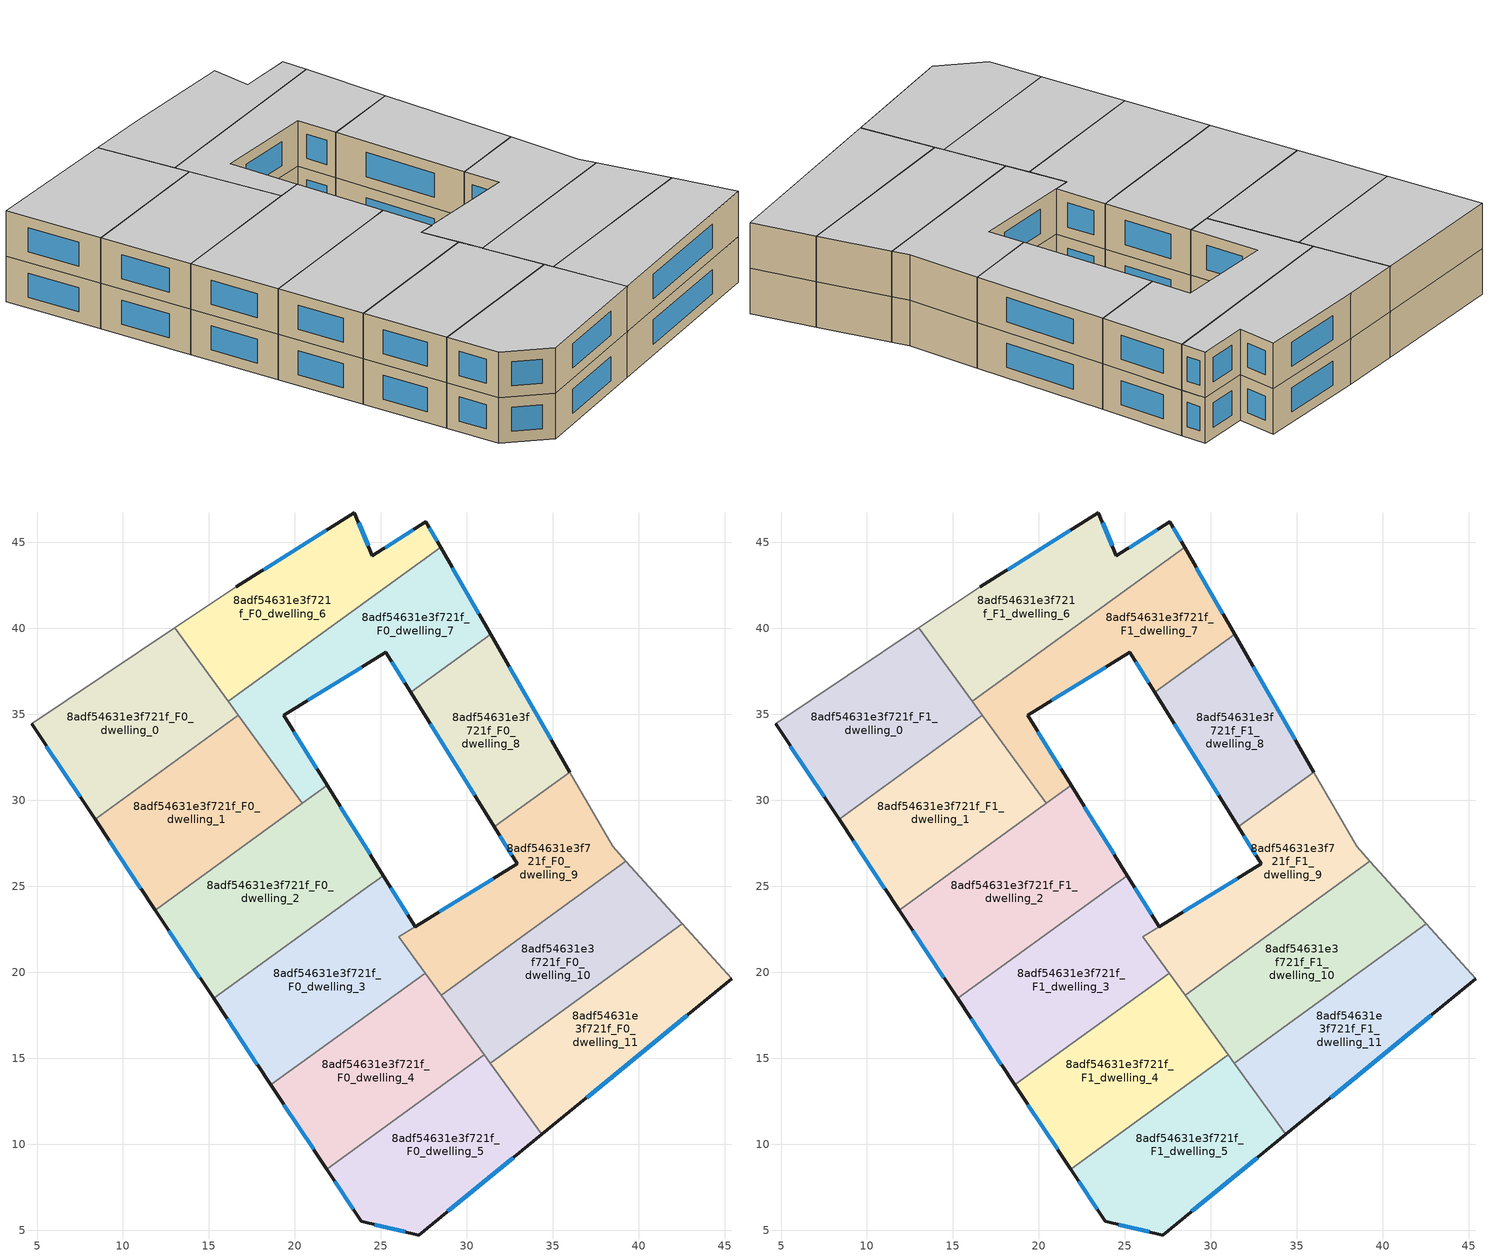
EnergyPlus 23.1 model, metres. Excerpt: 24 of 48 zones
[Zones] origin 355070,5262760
8adf54631e3f721f_F0_dwelling_0
 floor ground (EU_floor_Construction): 13.01,40.02 16.71,34.92 8.37,28.88 4.68,34.45 z0
 wall outside (EU_wall_Construction): 4.68,34.45 8.37,28.88 z0:3
 wall to 8adf54631e3f721f_F0_dwelling_1 (EU_wall_Construction): 8.37,28.88 16.71,34.92 z0:3
 wall adiabatic (EU_wall_Construction): 13.01,40.02 4.68,34.45 z0:3
 wall to 8adf54631e3f721f_F0_dwelling_6 (EU_wall_Construction): 16.11,35.75 13.01,40.02 z0:3
 wall to 8adf54631e3f721f_F0_dwelling_7 (EU_wall_Construction): 16.71,34.92 16.11,35.75 z0:3
 window (EU_Window_Construction): 5.55,33.14 7.51,30.19 z0.7:2.3
8adf54631e3f721f_F0_dwelling_1
 floor ground (EU_floor_Construction): 16.71,34.92 20.42,29.81 11.86,23.61 8.37,28.88 z0
 wall outside (EU_wall_Construction): 8.37,28.88 11.86,23.61 z0:3
 wall to 8adf54631e3f721f_F0_dwelling_2 (EU_wall_Construction): 11.86,23.61 20.41,29.81 z0:3
 wall to 8adf54631e3f721f_F0_dwelling_7 (EU_wall_Construction): 20.42,29.81 16.71,34.92 z0:3
 window (EU_Window_Construction): 9.19,27.64 11.04,24.85 z0.7:2.3
8adf54631e3f721f_F0_dwelling_10
 floor ground (EU_floor_Construction): 39.25,26.45 42.53,22.81 31.36,14.71 28.5,18.66 z0
 wall to 8adf54631e3f721f_F0_dwelling_9 (EU_wall_Construction): 39.25,26.45 28.5,18.66 z0:3
 wall adiabatic (EU_wall_Construction): 42.53,22.81 39.25,26.45 z0:3
 wall to 8adf54631e3f721f_F0_dwelling_11 (EU_wall_Construction): 31.36,14.71 42.53,22.81 z0:3
 wall to 8adf54631e3f721f_F0_dwelling_4 (EU_wall_Construction): 28.5,18.66 31.02,15.19 z0:3
 wall to 8adf54631e3f721f_F0_dwelling_5 (EU_wall_Construction): 31.02,15.19 31.36,14.71 z0:3
8adf54631e3f721f_F0_dwelling_11
 floor ground (EU_floor_Construction): 42.53,22.81 45.41,19.62 34.36,10.58 31.36,14.71 z0
 wall outside (EU_wall_Construction): 34.36,10.58 45.41,19.62 z0:3
 wall adiabatic (EU_wall_Construction): 45.41,19.62 42.53,22.81 z0:3
 wall to 8adf54631e3f721f_F0_dwelling_5 (EU_wall_Construction): 31.36,14.71 34.36,10.58 z0:3
 window (EU_Window_Construction): 36.96,12.7 42.82,17.5 z0.7:2.3
8adf54631e3f721f_F0_dwelling_2
 floor ground (EU_floor_Construction): 21.87,30.86 25.13,25.62 15.27,18.47 11.86,23.61 20.41,29.81 z0
 wall outside (EU_wall_Construction): 25.13,25.62 21.87,30.86 / 11.86,23.61 15.27,18.47 z0:3
 wall to 8adf54631e3f721f_F0_dwelling_3 (EU_wall_Construction): 15.27,18.47 24.03,24.82 25.13,25.62 z0:3
 wall to 8adf54631e3f721f_F0_dwelling_7 (EU_wall_Construction): 21.87,30.86 20.42,29.81 z0:3
 window (EU_Window_Construction): 24.37,26.85 22.64,29.63 / 12.67,22.4 14.47,19.68 z0.7:2.3
8adf54631e3f721f_F0_dwelling_3
 floor ground (EU_floor_Construction): 25.13,25.62 26.99,22.63 26.04,22.05 27.57,19.95 18.6,13.45 15.27,18.47 z0
 wall outside (EU_wall_Construction): 26.99,22.63 25.13,25.62 / 15.27,18.47 18.6,13.45 z0:3
 wall to 8adf54631e3f721f_F0_dwelling_4 (EU_wall_Construction): 18.6,13.45 27.57,19.95 z0:3
 wall to 8adf54631e3f721f_F0_dwelling_9 (EU_wall_Construction): 27.57,19.95 26.04,22.05 26.99,22.63 z0:3
 window (EU_Window_Construction): 26.55,23.33 25.57,24.92 / 16.05,17.29 17.82,14.63 z0.7:2.3
8adf54631e3f721f_F0_dwelling_4
 floor ground (EU_floor_Construction): 27.57,19.95 31.02,15.19 21.85,8.54 18.6,13.45 z0
 wall outside (EU_wall_Construction): 18.6,13.45 21.85,8.54 z0:3
 wall to 8adf54631e3f721f_F0_dwelling_5 (EU_wall_Construction): 21.85,8.54 31.02,15.19 z0:3
 wall to 8adf54631e3f721f_F0_dwelling_9 (EU_wall_Construction): 28.5,18.66 27.57,19.95 z0:3
 window (EU_Window_Construction): 19.36,12.3 21.09,9.69 z0.7:2.3
8adf54631e3f721f_F0_dwelling_5
 floor ground (EU_floor_Construction): 31.02,15.19 34.36,10.58 27.2,4.72 23.86,5.51 21.85,8.54 z0
 wall outside (EU_wall_Construction): 21.85,8.54 23.86,5.51 27.2,4.72 34.36,10.58 z0:3
 window (EU_Window_Construction): 28.88,6.09 32.68,9.2 / 24.64,5.32 26.41,4.9 / 22.32,7.83 23.39,6.22 z0.7:2.3
8adf54631e3f721f_F0_dwelling_6
 floor ground (EU_floor_Construction): 27.61,46.18 28.46,44.71 16.11,35.75 13.01,40.02 16.57,42.4 23.45,46.7 24.51,44.22 z0
 wall outside (EU_wall_Construction): 28.46,44.71 27.61,46.18 24.51,44.22 23.45,46.7 16.57,42.4 z0:3
 wall adiabatic (EU_wall_Construction): 16.57,42.4 13.01,40.02 z0:3
 wall to 8adf54631e3f721f_F0_dwelling_7 (EU_wall_Construction): 16.11,35.75 28.46,44.71 z0:3
 window (EU_Window_Construction): 21.83,45.69 18.19,43.41 / 24.26,44.81 23.7,46.12 / 26.89,45.72 25.24,44.68 / 28.26,45.05 27.81,45.84 z0.7:2.3
8adf54631e3f721f_F0_dwelling_7
 floor ground (EU_floor_Construction): 28.46,44.71 31.37,39.65 26.73,36.28 25.29,38.6 19.34,34.93 21.87,30.87 20.42,29.81 16.11,35.75 z0
 wall outside (EU_wall_Construction): 31.37,39.65 28.46,44.71 / 21.87,30.87 19.34,34.93 25.29,38.6 26.73,36.28 z0:3
 wall to 8adf54631e3f721f_F0_dwelling_8 (EU_wall_Construction): 26.73,36.28 31.37,39.65 z0:3
 window (EU_Window_Construction): 30.69,40.83 29.15,43.52 / 25.63,38.06 26.39,36.82 / 20.74,35.8 23.89,37.74 / 21.28,31.82 19.94,33.98 z0.7:2.3
8adf54631e3f721f_F0_dwelling_8
 floor ground (EU_floor_Construction): 31.37,39.65 35.99,31.62 31.6,28.44 26.73,36.28 z0
 wall outside (EU_wall_Construction): 35.99,31.62 31.37,39.65 / 26.73,36.28 31.6,28.44 z0:3
 wall to 8adf54631e3f721f_F0_dwelling_9 (EU_wall_Construction): 31.6,28.44 35.99,31.62 z0:3
 window (EU_Window_Construction): 34.9,33.51 32.46,37.76 / 27.87,34.44 30.45,30.28 z0.7:2.3
8adf54631e3f721f_F0_dwelling_9
 floor ground (EU_floor_Construction): 35.99,31.62 38.47,27.31 39.25,26.45 28.5,18.66 26.04,22.05 26.99,22.64 32.92,26.3 31.6,28.44 z0
 wall outside (EU_wall_Construction): 31.6,28.44 32.92,26.3 26.99,22.64 z0:3
 wall adiabatic (EU_wall_Construction): 39.25,26.45 38.47,27.31 35.99,31.62 z0:3
 window (EU_Window_Construction): 31.53,25.44 28.38,23.5 / 31.91,27.94 32.61,26.8 z0.7:2.3
8adf54631e3f721f_F1_dwelling_0
 floor to 8adf54631e3f721f_F0_dwelling_0 (EU_floor_Construction): 13.01,40.02 16.71,34.92 8.37,28.88 4.68,34.45 z3
 wall outside (EU_wall_Construction): 4.68,34.45 8.37,28.88 z3:6
 wall to 8adf54631e3f721f_F1_dwelling_1 (EU_wall_Construction): 8.37,28.88 16.71,34.92 z3:6
 wall adiabatic (EU_wall_Construction): 13.01,40.02 4.68,34.45 z3:6
 wall to 8adf54631e3f721f_F1_dwelling_6 (EU_wall_Construction): 16.11,35.75 13.01,40.02 z3:6
 wall to 8adf54631e3f721f_F1_dwelling_7 (EU_wall_Construction): 16.71,34.92 16.11,35.75 z3:6
 window (EU_Window_Construction): 5.55,33.14 7.51,30.19 z3.7:5.3
 ceiling to 8adf54631e3f721f_F2_dwelling_0 (EU_floor_Construction): 16.71,34.92 13.01,40.02 4.68,34.45 8.37,28.88 z6
8adf54631e3f721f_F1_dwelling_1
 floor to 8adf54631e3f721f_F0_dwelling_1 (EU_floor_Construction): 16.71,34.92 20.42,29.81 11.86,23.61 8.37,28.88 z3
 wall outside (EU_wall_Construction): 8.37,28.88 11.86,23.61 z3:6
 wall to 8adf54631e3f721f_F1_dwelling_2 (EU_wall_Construction): 11.86,23.61 20.41,29.81 z3:6
 wall to 8adf54631e3f721f_F1_dwelling_7 (EU_wall_Construction): 20.42,29.81 16.71,34.92 z3:6
 window (EU_Window_Construction): 9.19,27.64 11.04,24.85 z3.7:5.3
 ceiling to 8adf54631e3f721f_F2_dwelling_1 (EU_floor_Construction): 20.42,29.81 16.71,34.92 8.37,28.88 11.86,23.61 z6
8adf54631e3f721f_F1_dwelling_10
 floor to 8adf54631e3f721f_F0_dwelling_10 (EU_floor_Construction): 39.25,26.45 42.53,22.81 31.36,14.71 28.5,18.66 z3
 wall to 8adf54631e3f721f_F1_dwelling_9 (EU_wall_Construction): 39.25,26.45 28.5,18.66 z3:6
 wall adiabatic (EU_wall_Construction): 42.53,22.81 39.25,26.45 z3:6
 wall to 8adf54631e3f721f_F1_dwelling_11 (EU_wall_Construction): 31.36,14.71 42.53,22.81 z3:6
 wall to 8adf54631e3f721f_F1_dwelling_4 (EU_wall_Construction): 28.5,18.66 31.02,15.19 z3:6
 wall to 8adf54631e3f721f_F1_dwelling_5 (EU_wall_Construction): 31.02,15.19 31.36,14.71 z3:6
 ceiling to 8adf54631e3f721f_F2_dwelling_10 (EU_floor_Construction): 42.53,22.81 39.25,26.45 28.5,18.66 31.36,14.71 z6
8adf54631e3f721f_F1_dwelling_11
 floor to 8adf54631e3f721f_F0_dwelling_11 (EU_floor_Construction): 42.53,22.81 45.41,19.62 34.36,10.58 31.36,14.71 z3
 wall outside (EU_wall_Construction): 34.36,10.58 45.41,19.62 z3:6
 wall adiabatic (EU_wall_Construction): 45.41,19.62 42.53,22.81 z3:6
 wall to 8adf54631e3f721f_F1_dwelling_5 (EU_wall_Construction): 31.36,14.71 34.36,10.58 z3:6
 window (EU_Window_Construction): 36.96,12.7 42.82,17.5 z3.7:5.3
 ceiling to 8adf54631e3f721f_F2_dwelling_11 (EU_floor_Construction): 45.41,19.62 42.53,22.81 31.36,14.71 34.36,10.58 z6
8adf54631e3f721f_F1_dwelling_2
 floor to 8adf54631e3f721f_F0_dwelling_2 (EU_floor_Construction): 21.87,30.86 25.13,25.62 15.27,18.47 11.86,23.61 20.41,29.81 z3
 wall outside (EU_wall_Construction): 25.13,25.62 21.87,30.86 / 11.86,23.61 15.27,18.47 z3:6
 wall to 8adf54631e3f721f_F1_dwelling_3 (EU_wall_Construction): 15.27,18.47 24.03,24.82 25.13,25.62 z3:6
 wall to 8adf54631e3f721f_F1_dwelling_7 (EU_wall_Construction): 21.87,30.86 20.42,29.81 z3:6
 window (EU_Window_Construction): 24.37,26.85 22.64,29.63 / 12.67,22.4 14.47,19.68 z3.7:5.3
 ceiling to 8adf54631e3f721f_F2_dwelling_2 (EU_floor_Construction): 25.13,25.62 21.87,30.86 20.41,29.81 11.86,23.61 15.27,18.47 z6
8adf54631e3f721f_F1_dwelling_3
 floor to 8adf54631e3f721f_F0_dwelling_3 (EU_floor_Construction): 25.13,25.62 26.99,22.63 26.04,22.05 27.57,19.95 18.6,13.45 15.27,18.47 z3
 wall outside (EU_wall_Construction): 26.99,22.63 25.13,25.62 / 15.27,18.47 18.6,13.45 z3:6
 wall to 8adf54631e3f721f_F1_dwelling_4 (EU_wall_Construction): 18.6,13.45 27.57,19.95 z3:6
 wall to 8adf54631e3f721f_F1_dwelling_9 (EU_wall_Construction): 27.57,19.95 26.04,22.05 26.99,22.63 z3:6
 window (EU_Window_Construction): 26.55,23.33 25.57,24.92 / 16.05,17.29 17.82,14.63 z3.7:5.3
 ceiling to 8adf54631e3f721f_F2_dwelling_3 (EU_floor_Construction): 27.57,19.95 26.04,22.05 26.99,22.63 25.13,25.62 15.27,18.47 18.6,13.45 z6
8adf54631e3f721f_F1_dwelling_4
 floor to 8adf54631e3f721f_F0_dwelling_4 (EU_floor_Construction): 27.57,19.95 31.02,15.19 21.85,8.54 18.6,13.45 z3
 wall outside (EU_wall_Construction): 18.6,13.45 21.85,8.54 z3:6
 wall to 8adf54631e3f721f_F1_dwelling_5 (EU_wall_Construction): 21.85,8.54 31.02,15.19 z3:6
 wall to 8adf54631e3f721f_F1_dwelling_9 (EU_wall_Construction): 28.5,18.66 27.57,19.95 z3:6
 window (EU_Window_Construction): 19.36,12.3 21.09,9.69 z3.7:5.3
 ceiling to 8adf54631e3f721f_F2_dwelling_4 (EU_floor_Construction): 31.02,15.19 27.57,19.95 18.6,13.45 21.85,8.54 z6
8adf54631e3f721f_F1_dwelling_5
 floor to 8adf54631e3f721f_F0_dwelling_5 (EU_floor_Construction): 31.02,15.19 34.36,10.58 27.2,4.72 23.86,5.51 21.85,8.54 z3
 wall outside (EU_wall_Construction): 21.85,8.54 23.86,5.51 27.2,4.72 34.36,10.58 z3:6
 window (EU_Window_Construction): 28.88,6.09 32.68,9.2 / 24.64,5.32 26.41,4.9 / 22.32,7.83 23.39,6.22 z3.7:5.3
 ceiling to 8adf54631e3f721f_F2_dwelling_5 (EU_floor_Construction): 34.36,10.58 31.02,15.19 21.85,8.54 23.86,5.51 27.2,4.72 z6
8adf54631e3f721f_F1_dwelling_6
 floor to 8adf54631e3f721f_F0_dwelling_6 (EU_floor_Construction): 27.61,46.18 28.46,44.71 16.11,35.75 13.01,40.02 16.57,42.4 23.45,46.7 24.51,44.22 z3
 wall outside (EU_wall_Construction): 28.46,44.71 27.61,46.18 24.51,44.22 23.45,46.7 16.57,42.4 z3:6
 wall adiabatic (EU_wall_Construction): 16.57,42.4 13.01,40.02 z3:6
 wall to 8adf54631e3f721f_F1_dwelling_7 (EU_wall_Construction): 16.11,35.75 28.46,44.71 z3:6
 window (EU_Window_Construction): 21.83,45.69 18.19,43.41 / 24.26,44.81 23.7,46.12 / 26.89,45.72 25.24,44.68 / 28.26,45.05 27.81,45.84 z3.7:5.3
 ceiling to 8adf54631e3f721f_F2_dwelling_6 (EU_floor_Construction): 28.46,44.71 27.61,46.18 24.51,44.22 23.45,46.7 16.57,42.4 13.01,40.02 16.11,35.75 z6
8adf54631e3f721f_F1_dwelling_7
 floor to 8adf54631e3f721f_F0_dwelling_7 (EU_floor_Construction): 28.46,44.71 31.37,39.65 26.73,36.28 25.29,38.6 19.34,34.93 21.87,30.87 20.42,29.81 16.11,35.75 z3
 wall outside (EU_wall_Construction): 31.37,39.65 28.46,44.71 / 21.87,30.87 19.34,34.93 25.29,38.6 26.73,36.28 z3:6
 wall to 8adf54631e3f721f_F1_dwelling_8 (EU_wall_Construction): 26.73,36.28 31.37,39.65 z3:6
 window (EU_Window_Construction): 30.69,40.83 29.15,43.52 / 25.63,38.06 26.39,36.82 / 20.74,35.8 23.89,37.74 / 21.28,31.82 19.94,33.98 z3.7:5.3
 ceiling to 8adf54631e3f721f_F2_dwelling_7 (EU_floor_Construction): 26.73,36.28 31.37,39.65 28.46,44.71 16.11,35.75 20.42,29.81 21.87,30.87 19.34,34.93 25.29,38.6 z6
8adf54631e3f721f_F1_dwelling_8
 floor to 8adf54631e3f721f_F0_dwelling_8 (EU_floor_Construction): 31.37,39.65 35.99,31.62 31.6,28.44 26.73,36.28 z3
 wall outside (EU_wall_Construction): 35.99,31.62 31.37,39.65 / 26.73,36.28 31.6,28.44 z3:6
 wall to 8adf54631e3f721f_F1_dwelling_9 (EU_wall_Construction): 31.6,28.44 35.99,31.62 z3:6
 window (EU_Window_Construction): 34.9,33.51 32.46,37.76 / 27.87,34.44 30.45,30.28 z3.7:5.3
 ceiling to 8adf54631e3f721f_F2_dwelling_8 (EU_floor_Construction): 35.99,31.62 31.37,39.65 26.73,36.28 31.6,28.44 z6
8adf54631e3f721f_F1_dwelling_9
 floor to 8adf54631e3f721f_F0_dwelling_9 (EU_floor_Construction): 35.99,31.62 38.47,27.31 39.25,26.45 28.5,18.66 26.04,22.05 26.99,22.64 32.92,26.3 31.6,28.44 z3
 wall outside (EU_wall_Construction): 31.6,28.44 32.92,26.3 26.99,22.64 z3:6
 wall adiabatic (EU_wall_Construction): 39.25,26.45 38.47,27.31 35.99,31.62 z3:6
 window (EU_Window_Construction): 31.53,25.44 28.38,23.5 / 31.91,27.94 32.61,26.8 z3.7:5.3
 ceiling to 8adf54631e3f721f_F2_dwelling_9 (EU_floor_Construction): 39.25,26.45 38.47,27.31 35.99,31.62 31.6,28.44 32.92,26.3 26.99,22.64 26.04,22.05 28.5,18.66 z6
[Building]
EU S2 Campaign: North Axis=0; Terrain=City; Solar Distribution=FullExterior
[Site:Location]
Budapest.Ferenc.Liszt.Intl.AP: Latitude=47.437; Longitude=19.256; Time Zone=1; Elevation=185
[SizingPeriod:WeatherFileDays]
AnnualSizingPeriod: Begin Month=1; Begin Day of Month=1; End Month=12; End Day of Month=31; Day of Week for Start Day=Monday; Use Weather File Daylight Saving Period=No; Use Weather File Rain and Snow Indicators=No
[MATERIAL]
EU_InternalMass_Material: Roughness=MediumRough; Thickness=0.1; Conductivity=1; Density=1800; Specific Heat=900; Thermal Absorptance=0.9; Solar Absorptance=0.7; Visible Absorptance=0.7
[MATERIAL:NOMASS] Roughness=MediumRough; Thermal Absorptance=0.9; Solar Absorptance=0.7; Visible Absorptance=0.7
Name | Thermal Resistance
EU_wall_NoMass | 0.832559
EU_floor_NoMass | 0.872794
[WINDOWMATERIAL:SIMPLEGLAZINGSYSTEM]
EU_Window_SimpleGlazing: UFactor=2.79869; Solar Heat Gain Coefficient=0.75; Visible Transmittance=0.75
[CONSTRUCTION]
EU_wall_Construction: EU_wall_NoMass
EU_floor_Construction: EU_floor_NoMass
EU_Window_Construction: EU_Window_SimpleGlazing
EU_InternalMass_Construction: EU_InternalMass_Material
[ZONE] Type=1; Multiplier=1; Ceiling Height=autocalculate; Floor Area=autocalculate; Part of Total Floor Area=Yes
Name | Volume
8adf54631e3f721f_F0_dwelling_0; 8adf54631e3f721f_F1_dwelling_0; 8adf54631e3f721f_F0_dwelling_10; 8adf54631e3f721f_F1_dwelling_10 | 197.641
8adf54631e3f721f_F0_dwelling_1; 8adf54631e3f721f_F1_dwelling_1 | 197.635
8adf54631e3f721f_F0_dwelling_11; 8adf54631e3f721f_F1_dwelling_11 | 197.673
8adf54631e3f721f_F0_dwelling_2; 8adf54631e3f721f_F1_dwelling_2 | 226.804
8adf54631e3f721f_F0_dwelling_3; 8adf54631e3f721f_F1_dwelling_3 | 210.495
8adf54631e3f721f_F0_dwelling_4; 8adf54631e3f721f_F1_dwelling_4 | 197.652
8adf54631e3f721f_F0_dwelling_5; 8adf54631e3f721f_F1_dwelling_5 | 197.631
8adf54631e3f721f_F0_dwelling_6; 8adf54631e3f721f_F1_dwelling_6 | 197.636
8adf54631e3f721f_F0_dwelling_7; 8adf54631e3f721f_F1_dwelling_7 | 206.154
8adf54631e3f721f_F0_dwelling_8; 8adf54631e3f721f_F1_dwelling_8 | 154.013
8adf54631e3f721f_F0_dwelling_9; 8adf54631e3f721f_F1_dwelling_9 | 190.713
[INTERNALMASS] Construction=EU_InternalMass_Construction
Name | Zone or ZoneList | Surface Area
8adf54631e3f721f_F0_dwelling_0_EU_InternalMass | 8adf54631e3f721f_F0_dwelling_0 | 65.8803
8adf54631e3f721f_F0_dwelling_1_EU_InternalMass | 8adf54631e3f721f_F0_dwelling_1 | 65.8781
8adf54631e3f721f_F0_dwelling_2_EU_InternalMass | 8adf54631e3f721f_F0_dwelling_2 | 75.6083
8adf54631e3f721f_F0_dwelling_3_EU_InternalMass | 8adf54631e3f721f_F0_dwelling_3 | 70.1622
8adf54631e3f721f_F0_dwelling_4_EU_InternalMass | 8adf54631e3f721f_F0_dwelling_4 | 65.8841
8adf54631e3f721f_F0_dwelling_5_EU_InternalMass | 8adf54631e3f721f_F0_dwelling_5 | 65.8772
8adf54631e3f721f_F0_dwelling_6_EU_InternalMass | 8adf54631e3f721f_F0_dwelling_6 | 65.8787
8adf54631e3f721f_F0_dwelling_7_EU_InternalMass | 8adf54631e3f721f_F0_dwelling_7 | 68.7217
8adf54631e3f721f_F0_dwelling_8_EU_InternalMass | 8adf54631e3f721f_F0_dwelling_8 | 51.3375
8adf54631e3f721f_F0_dwelling_9_EU_InternalMass | 8adf54631e3f721f_F0_dwelling_9 | 63.5679
8adf54631e3f721f_F0_dwelling_10_EU_InternalMass | 8adf54631e3f721f_F0_dwelling_10 | 65.8805
8adf54631e3f721f_F0_dwelling_11_EU_InternalMass | 8adf54631e3f721f_F0_dwelling_11 | 65.891
8adf54631e3f721f_F1_dwelling_0_EU_InternalMass | 8adf54631e3f721f_F1_dwelling_0 | 65.8803
8adf54631e3f721f_F1_dwelling_1_EU_InternalMass | 8adf54631e3f721f_F1_dwelling_1 | 65.8781
8adf54631e3f721f_F1_dwelling_2_EU_InternalMass | 8adf54631e3f721f_F1_dwelling_2 | 75.6083
8adf54631e3f721f_F1_dwelling_3_EU_InternalMass | 8adf54631e3f721f_F1_dwelling_3 | 70.1622
8adf54631e3f721f_F1_dwelling_4_EU_InternalMass | 8adf54631e3f721f_F1_dwelling_4 | 65.8841
8adf54631e3f721f_F1_dwelling_5_EU_InternalMass | 8adf54631e3f721f_F1_dwelling_5 | 65.8772
8adf54631e3f721f_F1_dwelling_6_EU_InternalMass | 8adf54631e3f721f_F1_dwelling_6 | 65.8787
8adf54631e3f721f_F1_dwelling_7_EU_InternalMass | 8adf54631e3f721f_F1_dwelling_7 | 68.7217
8adf54631e3f721f_F1_dwelling_8_EU_InternalMass | 8adf54631e3f721f_F1_dwelling_8 | 51.3375
8adf54631e3f721f_F1_dwelling_9_EU_InternalMass | 8adf54631e3f721f_F1_dwelling_9 | 63.5679
8adf54631e3f721f_F1_dwelling_10_EU_InternalMass | 8adf54631e3f721f_F1_dwelling_10 | 65.8805
8adf54631e3f721f_F1_dwelling_11_EU_InternalMass | 8adf54631e3f721f_F1_dwelling_11 | 65.891
[OTHEREQUIPMENT] Fuel Type=Electricity; Design Level Calculation Method=Watts/Area; Power per Zone Floor Area=1; Fraction Latent=0; Fraction Radiant=0; Fraction Lost=0; Carbon Dioxide Generation Rate=0; EndUse Subcategory=EU_Step8_InternalGains
Name | Zone or ZoneList or Space or SpaceList | Schedule
EU_Step8_InternalGain_8adf54631e3f721f_F0_dwelling_0_f000 | 8adf54631e3f721f_F0_dwelling_0 | EU_Step8_GainSchedule_8adf54631e3f721f_F0_dwelling_0_f000
EU_Step8_InternalGain_8adf54631e3f721f_F0_dwelling_1_f000 | 8adf54631e3f721f_F0_dwelling_1 | EU_Step8_GainSchedule_8adf54631e3f721f_F0_dwelling_1_f000
EU_Step8_InternalGain_8adf54631e3f721f_F0_dwelling_2_f000 | 8adf54631e3f721f_F0_dwelling_2 | EU_Step8_GainSchedule_8adf54631e3f721f_F0_dwelling_2_f000
EU_Step8_InternalGain_8adf54631e3f721f_F0_dwelling_3_f000 | 8adf54631e3f721f_F0_dwelling_3 | EU_Step8_GainSchedule_8adf54631e3f721f_F0_dwelling_3_f000
EU_Step8_InternalGain_8adf54631e3f721f_F0_dwelling_4_f000 | 8adf54631e3f721f_F0_dwelling_4 | EU_Step8_GainSchedule_8adf54631e3f721f_F0_dwelling_4_f000
EU_Step8_InternalGain_8adf54631e3f721f_F0_dwelling_5_f000 | 8adf54631e3f721f_F0_dwelling_5 | EU_Step8_GainSchedule_8adf54631e3f721f_F0_dwelling_5_f000
EU_Step8_InternalGain_8adf54631e3f721f_F0_dwelling_6_f000 | 8adf54631e3f721f_F0_dwelling_6 | EU_Step8_GainSchedule_8adf54631e3f721f_F0_dwelling_6_f000
EU_Step8_InternalGain_8adf54631e3f721f_F0_dwelling_7_f000 | 8adf54631e3f721f_F0_dwelling_7 | EU_Step8_GainSchedule_8adf54631e3f721f_F0_dwelling_7_f000
EU_Step8_InternalGain_8adf54631e3f721f_F0_dwelling_8_f000 | 8adf54631e3f721f_F0_dwelling_8 | EU_Step8_GainSchedule_8adf54631e3f721f_F0_dwelling_8_f000
EU_Step8_InternalGain_8adf54631e3f721f_F0_dwelling_9_f000 | 8adf54631e3f721f_F0_dwelling_9 | EU_Step8_GainSchedule_8adf54631e3f721f_F0_dwelling_9_f000
EU_Step8_InternalGain_8adf54631e3f721f_F0_dwelling_10_f000 | 8adf54631e3f721f_F0_dwelling_10 | EU_Step8_GainSchedule_8adf54631e3f721f_F0_dwelling_10_f000
EU_Step8_InternalGain_8adf54631e3f721f_F0_dwelling_11_f000 | 8adf54631e3f721f_F0_dwelling_11 | EU_Step8_GainSchedule_8adf54631e3f721f_F0_dwelling_11_f000
EU_Step8_InternalGain_8adf54631e3f721f_F1_dwelling_0_f000 | 8adf54631e3f721f_F1_dwelling_0 | EU_Step8_GainSchedule_8adf54631e3f721f_F1_dwelling_0_f000
EU_Step8_InternalGain_8adf54631e3f721f_F1_dwelling_1_f000 | 8adf54631e3f721f_F1_dwelling_1 | EU_Step8_GainSchedule_8adf54631e3f721f_F1_dwelling_1_f000
EU_Step8_InternalGain_8adf54631e3f721f_F1_dwelling_2_f000 | 8adf54631e3f721f_F1_dwelling_2 | EU_Step8_GainSchedule_8adf54631e3f721f_F1_dwelling_2_f000
EU_Step8_InternalGain_8adf54631e3f721f_F1_dwelling_3_f000 | 8adf54631e3f721f_F1_dwelling_3 | EU_Step8_GainSchedule_8adf54631e3f721f_F1_dwelling_3_f000
EU_Step8_InternalGain_8adf54631e3f721f_F1_dwelling_4_f000 | 8adf54631e3f721f_F1_dwelling_4 | EU_Step8_GainSchedule_8adf54631e3f721f_F1_dwelling_4_f000
EU_Step8_InternalGain_8adf54631e3f721f_F1_dwelling_5_f000 | 8adf54631e3f721f_F1_dwelling_5 | EU_Step8_GainSchedule_8adf54631e3f721f_F1_dwelling_5_f000
EU_Step8_InternalGain_8adf54631e3f721f_F1_dwelling_6_f000 | 8adf54631e3f721f_F1_dwelling_6 | EU_Step8_GainSchedule_8adf54631e3f721f_F1_dwelling_6_f000
EU_Step8_InternalGain_8adf54631e3f721f_F1_dwelling_7_f000 | 8adf54631e3f721f_F1_dwelling_7 | EU_Step8_GainSchedule_8adf54631e3f721f_F1_dwelling_7_f000
EU_Step8_InternalGain_8adf54631e3f721f_F1_dwelling_8_f000 | 8adf54631e3f721f_F1_dwelling_8 | EU_Step8_GainSchedule_8adf54631e3f721f_F1_dwelling_8_f000
EU_Step8_InternalGain_8adf54631e3f721f_F1_dwelling_9_f000 | 8adf54631e3f721f_F1_dwelling_9 | EU_Step8_GainSchedule_8adf54631e3f721f_F1_dwelling_9_f000
EU_Step8_InternalGain_8adf54631e3f721f_F1_dwelling_10_f000 | 8adf54631e3f721f_F1_dwelling_10 | EU_Step8_GainSchedule_8adf54631e3f721f_F1_dwelling_10_f000
EU_Step8_InternalGain_8adf54631e3f721f_F1_dwelling_11_f000 | 8adf54631e3f721f_F1_dwelling_11 | EU_Step8_GainSchedule_8adf54631e3f721f_F1_dwelling_11_f000
[ZONEVENTILATION:DESIGNFLOWRATE] Schedule=EU_AlwaysOn; Design Flow Rate Calculation Method=AirChanges/Hour; Air Changes per Hour=0.475469; Ventilation Type=Natural; Fan Pressure Rise=0; Fan Total Efficiency=1; Constant Term Coefficient=1; Temperature Term Coefficient=0; Velocity Term Coefficient=0; Velocity Squared Term Coefficient=0; Minimum Indoor Temperature=-100; Maximum Indoor Temperature=100; Delta Temperature=-100; Minimum Outdoor Temperature=-100; Maximum Outdoor Temperature=100; Maximum Wind Speed=40
Name | Zone or ZoneList or Space or SpaceList
EU_ConstantAir_8adf54631e3f721f_F0_dwelling_0 | 8adf54631e3f721f_F0_dwelling_0
EU_ConstantAir_8adf54631e3f721f_F0_dwelling_1 | 8adf54631e3f721f_F0_dwelling_1
EU_ConstantAir_8adf54631e3f721f_F0_dwelling_2 | 8adf54631e3f721f_F0_dwelling_2
EU_ConstantAir_8adf54631e3f721f_F0_dwelling_3 | 8adf54631e3f721f_F0_dwelling_3
EU_ConstantAir_8adf54631e3f721f_F0_dwelling_4 | 8adf54631e3f721f_F0_dwelling_4
EU_ConstantAir_8adf54631e3f721f_F0_dwelling_5 | 8adf54631e3f721f_F0_dwelling_5
EU_ConstantAir_8adf54631e3f721f_F0_dwelling_6 | 8adf54631e3f721f_F0_dwelling_6
EU_ConstantAir_8adf54631e3f721f_F0_dwelling_7 | 8adf54631e3f721f_F0_dwelling_7
EU_ConstantAir_8adf54631e3f721f_F0_dwelling_8 | 8adf54631e3f721f_F0_dwelling_8
EU_ConstantAir_8adf54631e3f721f_F0_dwelling_9 | 8adf54631e3f721f_F0_dwelling_9
EU_ConstantAir_8adf54631e3f721f_F0_dwelling_10 | 8adf54631e3f721f_F0_dwelling_10
EU_ConstantAir_8adf54631e3f721f_F0_dwelling_11 | 8adf54631e3f721f_F0_dwelling_11
EU_ConstantAir_8adf54631e3f721f_F1_dwelling_0 | 8adf54631e3f721f_F1_dwelling_0
EU_ConstantAir_8adf54631e3f721f_F1_dwelling_1 | 8adf54631e3f721f_F1_dwelling_1
EU_ConstantAir_8adf54631e3f721f_F1_dwelling_2 | 8adf54631e3f721f_F1_dwelling_2
EU_ConstantAir_8adf54631e3f721f_F1_dwelling_3 | 8adf54631e3f721f_F1_dwelling_3
EU_ConstantAir_8adf54631e3f721f_F1_dwelling_4 | 8adf54631e3f721f_F1_dwelling_4
EU_ConstantAir_8adf54631e3f721f_F1_dwelling_5 | 8adf54631e3f721f_F1_dwelling_5
EU_ConstantAir_8adf54631e3f721f_F1_dwelling_6 | 8adf54631e3f721f_F1_dwelling_6
EU_ConstantAir_8adf54631e3f721f_F1_dwelling_7 | 8adf54631e3f721f_F1_dwelling_7
EU_ConstantAir_8adf54631e3f721f_F1_dwelling_8 | 8adf54631e3f721f_F1_dwelling_8
EU_ConstantAir_8adf54631e3f721f_F1_dwelling_9 | 8adf54631e3f721f_F1_dwelling_9
EU_ConstantAir_8adf54631e3f721f_F1_dwelling_10 | 8adf54631e3f721f_F1_dwelling_10
EU_ConstantAir_8adf54631e3f721f_F1_dwelling_11 | 8adf54631e3f721f_F1_dwelling_11
[HVACTEMPLATE:THERMOSTAT] Constant Heating Setpoint=20; Constant Cooling Setpoint=50
EU_HeatOnly_8adf54631e3f721f_F0_dwelling_0; EU_HeatOnly_8adf54631e3f721f_F0_dwelling_1; EU_HeatOnly_8adf54631e3f721f_F0_dwelling_2; EU_HeatOnly_8adf54631e3f721f_F0_dwelling_3; EU_HeatOnly_8adf54631e3f721f_F0_dwelling_4; EU_HeatOnly_8adf54631e3f721f_F0_dwelling_5; EU_HeatOnly_8adf54631e3f721f_F0_dwelling_6; EU_HeatOnly_8adf54631e3f721f_F0_dwelling_7; EU_HeatOnly_8adf54631e3f721f_F0_dwelling_8; EU_HeatOnly_8adf54631e3f721f_F0_dwelling_9; EU_HeatOnly_8adf54631e3f721f_F0_dwelling_10; EU_HeatOnly_8adf54631e3f721f_F0_dwelling_11; EU_HeatOnly_8adf54631e3f721f_F1_dwelling_0; EU_HeatOnly_8adf54631e3f721f_F1_dwelling_1; EU_HeatOnly_8adf54631e3f721f_F1_dwelling_2; EU_HeatOnly_8adf54631e3f721f_F1_dwelling_3; EU_HeatOnly_8adf54631e3f721f_F1_dwelling_4; EU_HeatOnly_8adf54631e3f721f_F1_dwelling_5; EU_HeatOnly_8adf54631e3f721f_F1_dwelling_6; EU_HeatOnly_8adf54631e3f721f_F1_dwelling_7; EU_HeatOnly_8adf54631e3f721f_F1_dwelling_8; EU_HeatOnly_8adf54631e3f721f_F1_dwelling_9; EU_HeatOnly_8adf54631e3f721f_F1_dwelling_10; EU_HeatOnly_8adf54631e3f721f_F1_dwelling_11; EU_HeatOnly_8adf54631e3f721f_F2_dwelling_0; EU_HeatOnly_8adf54631e3f721f_F2_dwelling_1; EU_HeatOnly_8adf54631e3f721f_F2_dwelling_2; EU_HeatOnly_8adf54631e3f721f_F2_dwelling_3; EU_HeatOnly_8adf54631e3f721f_F2_dwelling_4; EU_HeatOnly_8adf54631e3f721f_F2_dwelling_5; EU_HeatOnly_8adf54631e3f721f_F2_dwelling_6; EU_HeatOnly_8adf54631e3f721f_F2_dwelling_7; EU_HeatOnly_8adf54631e3f721f_F2_dwelling_8; EU_HeatOnly_8adf54631e3f721f_F2_dwelling_9; EU_HeatOnly_8adf54631e3f721f_F2_dwelling_10; EU_HeatOnly_8adf54631e3f721f_F2_dwelling_11; EU_HeatOnly_8adf54631e3f721f_F3_dwelling_0; EU_HeatOnly_8adf54631e3f721f_F3_dwelling_1; EU_HeatOnly_8adf54631e3f721f_F3_dwelling_2; EU_HeatOnly_8adf54631e3f721f_F3_dwelling_3; EU_HeatOnly_8adf54631e3f721f_F3_dwelling_4; EU_HeatOnly_8adf54631e3f721f_F3_dwelling_5; EU_HeatOnly_8adf54631e3f721f_F3_dwelling_6; EU_HeatOnly_8adf54631e3f721f_F3_dwelling_7; EU_HeatOnly_8adf54631e3f721f_F3_dwelling_8; EU_HeatOnly_8adf54631e3f721f_F3_dwelling_9; EU_HeatOnly_8adf54631e3f721f_F3_dwelling_10; EU_HeatOnly_8adf54631e3f721f_F3_dwelling_11
[HVACTEMPLATE:ZONE:IDEALLOADSAIRSYSTEM] System Availability Schedule=EU_AlwaysOn; Maximum Heating Supply Air Temperature=50; Minimum Cooling Supply Air Temperature=13; Maximum Heating Supply Air Humidity Ratio=0.0156; Minimum Cooling Supply Air Humidity Ratio=0.0077; Heating Limit=NoLimit; Cooling Limit=NoLimit; Heating Availability Schedule=EU_AlwaysOn; Cooling Availability Schedule=EU_CoolingOff; Dehumidification Control Type=ConstantSensibleHeatRatio; Cooling Sensible Heat Ratio=0.7; Dehumidification Setpoint=60; Humidification Control Type=None; Humidification Setpoint=30; Outdoor Air Method=None; Outdoor Air Flow Rate per Person=0.00944; Outdoor Air Flow Rate per Zone Floor Area=0; Outdoor Air Flow Rate per Zone=0; Demand Controlled Ventilation Type=None; Outdoor Air Economizer Type=NoEconomizer; Heat Recovery Type=None; Sensible Heat Recovery Effectiveness=0.7; Latent Heat Recovery Effectiveness=0.65
Name | Template Thermostat
8adf54631e3f721f_F0_dwelling_0 | EU_HeatOnly_8adf54631e3f721f_F0_dwelling_0
8adf54631e3f721f_F0_dwelling_1 | EU_HeatOnly_8adf54631e3f721f_F0_dwelling_1
8adf54631e3f721f_F0_dwelling_2 | EU_HeatOnly_8adf54631e3f721f_F0_dwelling_2
8adf54631e3f721f_F0_dwelling_3 | EU_HeatOnly_8adf54631e3f721f_F0_dwelling_3
8adf54631e3f721f_F0_dwelling_4 | EU_HeatOnly_8adf54631e3f721f_F0_dwelling_4
8adf54631e3f721f_F0_dwelling_5 | EU_HeatOnly_8adf54631e3f721f_F0_dwelling_5
8adf54631e3f721f_F0_dwelling_6 | EU_HeatOnly_8adf54631e3f721f_F0_dwelling_6
8adf54631e3f721f_F0_dwelling_7 | EU_HeatOnly_8adf54631e3f721f_F0_dwelling_7
8adf54631e3f721f_F0_dwelling_8 | EU_HeatOnly_8adf54631e3f721f_F0_dwelling_8
8adf54631e3f721f_F0_dwelling_9 | EU_HeatOnly_8adf54631e3f721f_F0_dwelling_9
8adf54631e3f721f_F0_dwelling_10 | EU_HeatOnly_8adf54631e3f721f_F0_dwelling_10
8adf54631e3f721f_F0_dwelling_11 | EU_HeatOnly_8adf54631e3f721f_F0_dwelling_11
8adf54631e3f721f_F1_dwelling_0 | EU_HeatOnly_8adf54631e3f721f_F1_dwelling_0
8adf54631e3f721f_F1_dwelling_1 | EU_HeatOnly_8adf54631e3f721f_F1_dwelling_1
8adf54631e3f721f_F1_dwelling_2 | EU_HeatOnly_8adf54631e3f721f_F1_dwelling_2
8adf54631e3f721f_F1_dwelling_3 | EU_HeatOnly_8adf54631e3f721f_F1_dwelling_3
8adf54631e3f721f_F1_dwelling_4 | EU_HeatOnly_8adf54631e3f721f_F1_dwelling_4
8adf54631e3f721f_F1_dwelling_5 | EU_HeatOnly_8adf54631e3f721f_F1_dwelling_5
8adf54631e3f721f_F1_dwelling_6 | EU_HeatOnly_8adf54631e3f721f_F1_dwelling_6
8adf54631e3f721f_F1_dwelling_7 | EU_HeatOnly_8adf54631e3f721f_F1_dwelling_7
8adf54631e3f721f_F1_dwelling_8 | EU_HeatOnly_8adf54631e3f721f_F1_dwelling_8
8adf54631e3f721f_F1_dwelling_9 | EU_HeatOnly_8adf54631e3f721f_F1_dwelling_9
8adf54631e3f721f_F1_dwelling_10 | EU_HeatOnly_8adf54631e3f721f_F1_dwelling_10
8adf54631e3f721f_F1_dwelling_11 | EU_HeatOnly_8adf54631e3f721f_F1_dwelling_11
[SIZING:ZONE] Zone Cooling Design Supply Air Temperature Input Method=SupplyAirTemperature; Zone Cooling Design Supply Air Temperature=13; Zone Heating Design Supply Air Temperature Input Method=SupplyAirTemperature; Zone Heating Design Supply Air Temperature=50; Zone Cooling Design Supply Air Humidity Ratio=0.008; Zone Heating Design Supply Air Humidity Ratio=0.008; Cooling Design Air Flow Method=DesignDay; Cooling Design Air Flow Rate=0; Cooling Minimum Air Flow per Zone Floor Area=0.000762; Cooling Minimum Air Flow=0; Cooling Minimum Air Flow Fraction=0.2; Heating Design Air Flow Method=DesignDay; Heating Design Air Flow Rate=0; Heating Maximum Air Flow per Zone Floor Area=0.002032; Heating Maximum Air Flow=0.141576; Heating Maximum Air Flow Fraction=0.3; Account for Dedicated Outdoor Air System=No; Dedicated Outdoor Air System Control Strategy=NeutralSupplyAir; Dedicated Outdoor Air Low Setpoint Temperature for Design=autosize; Dedicated Outdoor Air High Setpoint Temperature for Design=autosize; Zone Load Sizing Method=Sensible Load Only No Latent Load; Zone Latent Cooling Design Supply Air Humidity Ratio Input Method=HumidityRatioDifference; Zone Cooling Design Supply Air Humidity Ratio Difference=0.005; Zone Latent Heating Design Supply Air Humidity Ratio Input Method=HumidityRatioDifference; Zone Humidification Design Supply Air Humidity Ratio Difference=0.005
8adf54631e3f721f_F0_dwelling_0; 8adf54631e3f721f_F0_dwelling_1; 8adf54631e3f721f_F0_dwelling_2; 8adf54631e3f721f_F0_dwelling_3; 8adf54631e3f721f_F0_dwelling_4; 8adf54631e3f721f_F0_dwelling_5; 8adf54631e3f721f_F0_dwelling_6; 8adf54631e3f721f_F0_dwelling_7; 8adf54631e3f721f_F0_dwelling_8; 8adf54631e3f721f_F0_dwelling_9; 8adf54631e3f721f_F0_dwelling_10; 8adf54631e3f721f_F0_dwelling_11; 8adf54631e3f721f_F1_dwelling_0; 8adf54631e3f721f_F1_dwelling_1; 8adf54631e3f721f_F1_dwelling_2; 8adf54631e3f721f_F1_dwelling_3; 8adf54631e3f721f_F1_dwelling_4; 8adf54631e3f721f_F1_dwelling_5; 8adf54631e3f721f_F1_dwelling_6; 8adf54631e3f721f_F1_dwelling_7; 8adf54631e3f721f_F1_dwelling_8; 8adf54631e3f721f_F1_dwelling_9; 8adf54631e3f721f_F1_dwelling_10; 8adf54631e3f721f_F1_dwelling_11
[SCHEDULE:CONSTANT]
Name | Hourly Value
EU_AlwaysOn | 1
EU_CoolingOff | 0
[SCHEDULE:FILE] Column Number=1; Rows to Skip at Top=0; Number of Hours of Data=8760; Column Separator=Comma; Interpolate to Timestep=No; Minutes per Item=60; Adjust Schedule for Daylight Savings=Yes
Name | File
EU_Step8_GainSchedule_8adf54631e3f721f_F0_dwelling_0_f000 | ../../schedules/8adf54631e3f721f/8adf54631e3f721f_F0_dwelling_0_f000_gain.csv
EU_Step8_GainSchedule_8adf54631e3f721f_F0_dwelling_1_f000 | ../../schedules/8adf54631e3f721f/8adf54631e3f721f_F0_dwelling_1_f000_gain.csv
EU_Step8_GainSchedule_8adf54631e3f721f_F0_dwelling_2_f000 | ../../schedules/8adf54631e3f721f/8adf54631e3f721f_F0_dwelling_2_f000_gain.csv
EU_Step8_GainSchedule_8adf54631e3f721f_F0_dwelling_3_f000 | ../../schedules/8adf54631e3f721f/8adf54631e3f721f_F0_dwelling_3_f000_gain.csv
EU_Step8_GainSchedule_8adf54631e3f721f_F0_dwelling_4_f000 | ../../schedules/8adf54631e3f721f/8adf54631e3f721f_F0_dwelling_4_f000_gain.csv
EU_Step8_GainSchedule_8adf54631e3f721f_F0_dwelling_5_f000 | ../../schedules/8adf54631e3f721f/8adf54631e3f721f_F0_dwelling_5_f000_gain.csv
EU_Step8_GainSchedule_8adf54631e3f721f_F0_dwelling_6_f000 | ../../schedules/8adf54631e3f721f/8adf54631e3f721f_F0_dwelling_6_f000_gain.csv
EU_Step8_GainSchedule_8adf54631e3f721f_F0_dwelling_7_f000 | ../../schedules/8adf54631e3f721f/8adf54631e3f721f_F0_dwelling_7_f000_gain.csv
EU_Step8_GainSchedule_8adf54631e3f721f_F0_dwelling_8_f000 | ../../schedules/8adf54631e3f721f/8adf54631e3f721f_F0_dwelling_8_f000_gain.csv
EU_Step8_GainSchedule_8adf54631e3f721f_F0_dwelling_9_f000 | ../../schedules/8adf54631e3f721f/8adf54631e3f721f_F0_dwelling_9_f000_gain.csv
EU_Step8_GainSchedule_8adf54631e3f721f_F0_dwelling_10_f000 | ../../schedules/8adf54631e3f721f/8adf54631e3f721f_F0_dwelling_10_f000_gain.csv
EU_Step8_GainSchedule_8adf54631e3f721f_F0_dwelling_11_f000 | ../../schedules/8adf54631e3f721f/8adf54631e3f721f_F0_dwelling_11_f000_gain.csv
EU_Step8_GainSchedule_8adf54631e3f721f_F1_dwelling_0_f000 | ../../schedules/8adf54631e3f721f/8adf54631e3f721f_F1_dwelling_0_f000_gain.csv
EU_Step8_GainSchedule_8adf54631e3f721f_F1_dwelling_1_f000 | ../../schedules/8adf54631e3f721f/8adf54631e3f721f_F1_dwelling_1_f000_gain.csv
EU_Step8_GainSchedule_8adf54631e3f721f_F1_dwelling_2_f000 | ../../schedules/8adf54631e3f721f/8adf54631e3f721f_F1_dwelling_2_f000_gain.csv
EU_Step8_GainSchedule_8adf54631e3f721f_F1_dwelling_3_f000 | ../../schedules/8adf54631e3f721f/8adf54631e3f721f_F1_dwelling_3_f000_gain.csv
EU_Step8_GainSchedule_8adf54631e3f721f_F1_dwelling_4_f000 | ../../schedules/8adf54631e3f721f/8adf54631e3f721f_F1_dwelling_4_f000_gain.csv
EU_Step8_GainSchedule_8adf54631e3f721f_F1_dwelling_5_f000 | ../../schedules/8adf54631e3f721f/8adf54631e3f721f_F1_dwelling_5_f000_gain.csv
EU_Step8_GainSchedule_8adf54631e3f721f_F1_dwelling_6_f000 | ../../schedules/8adf54631e3f721f/8adf54631e3f721f_F1_dwelling_6_f000_gain.csv
EU_Step8_GainSchedule_8adf54631e3f721f_F1_dwelling_7_f000 | ../../schedules/8adf54631e3f721f/8adf54631e3f721f_F1_dwelling_7_f000_gain.csv
EU_Step8_GainSchedule_8adf54631e3f721f_F1_dwelling_8_f000 | ../../schedules/8adf54631e3f721f/8adf54631e3f721f_F1_dwelling_8_f000_gain.csv
EU_Step8_GainSchedule_8adf54631e3f721f_F1_dwelling_9_f000 | ../../schedules/8adf54631e3f721f/8adf54631e3f721f_F1_dwelling_9_f000_gain.csv
EU_Step8_GainSchedule_8adf54631e3f721f_F1_dwelling_10_f000 | ../../schedules/8adf54631e3f721f/8adf54631e3f721f_F1_dwelling_10_f000_gain.csv
EU_Step8_GainSchedule_8adf54631e3f721f_F1_dwelling_11_f000 | ../../schedules/8adf54631e3f721f/8adf54631e3f721f_F1_dwelling_11_f000_gain.csv
